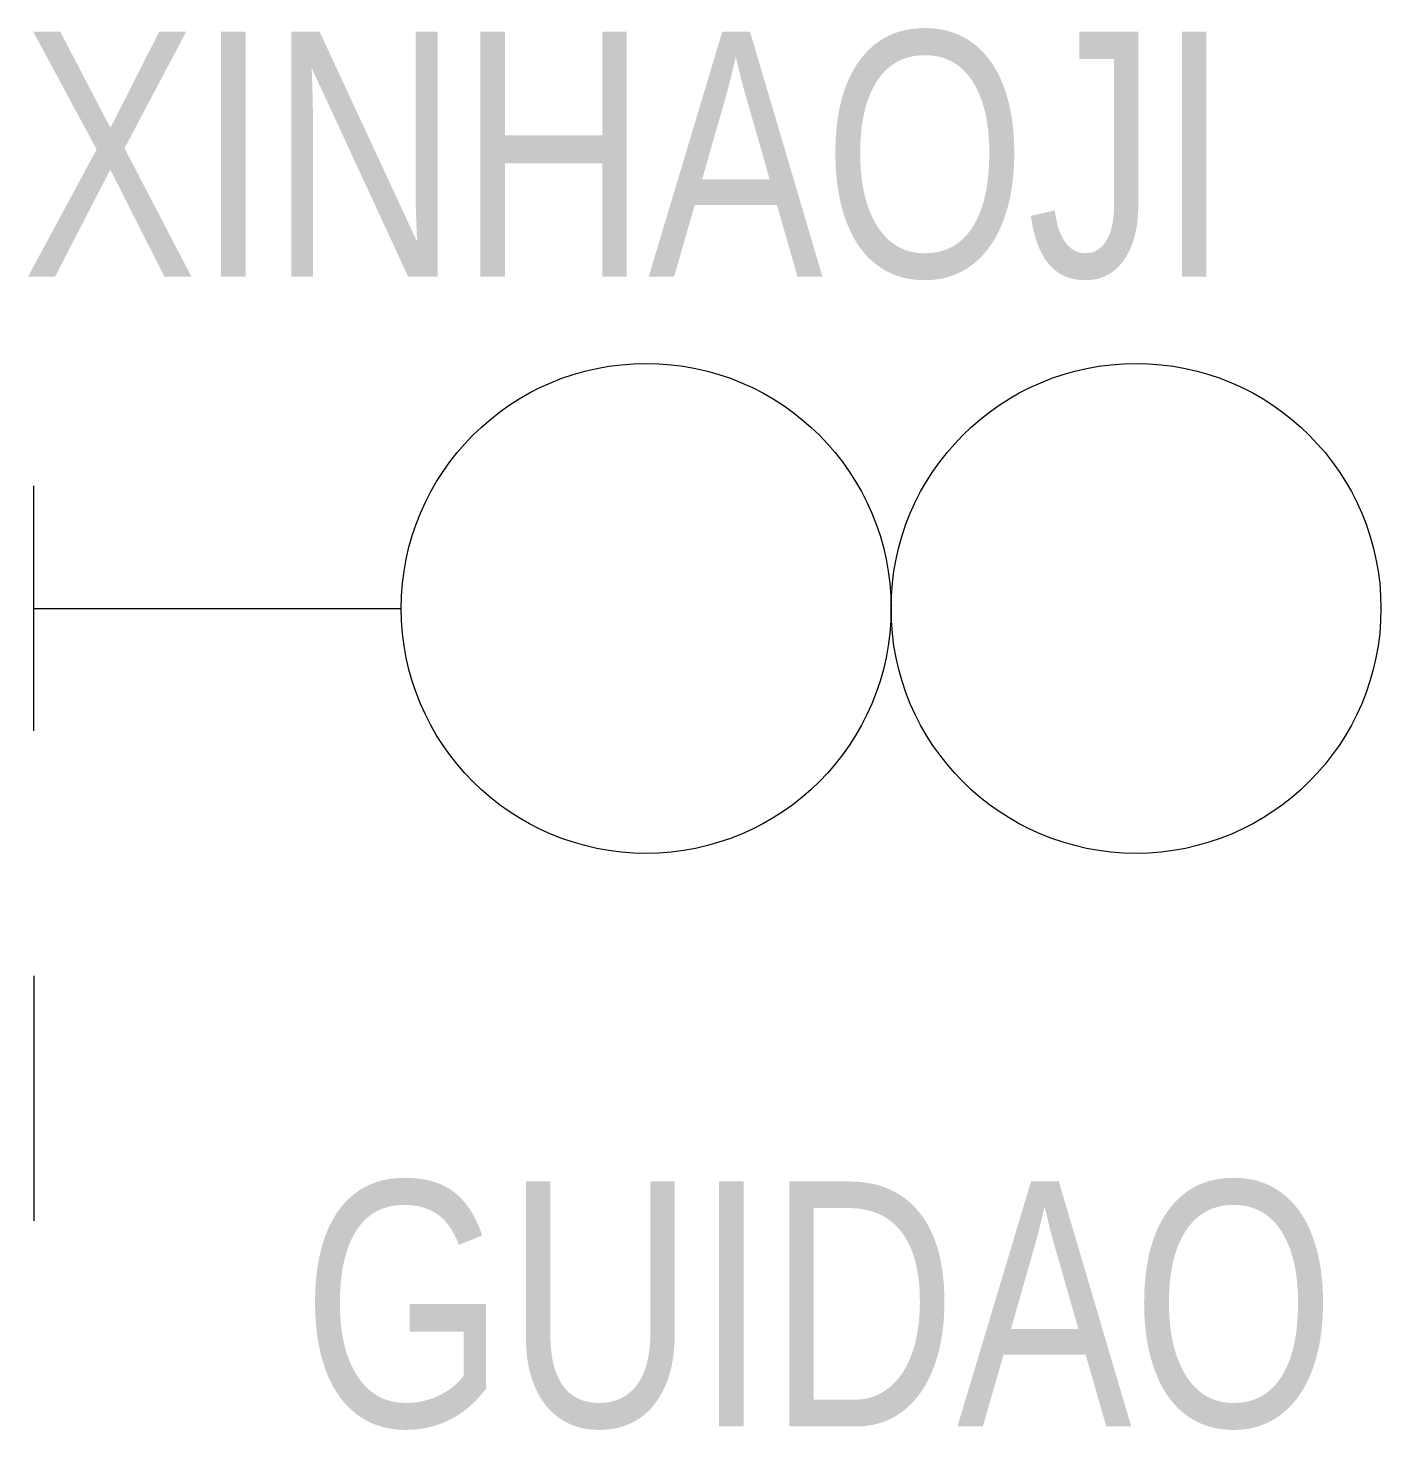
# Model space of a CAD drawing. Extents: x 0 to 11, y -2.7 to 8.7.
import ezdxf

# ---------------------------------------------------------------- set-up
doc = ezdxf.new("R2010")
doc.units = 0
doc.layers.get('0').update_dxf_attribs({"linetype": 'CONTINUOUS'})

# ---------------------------------------------------------------- blocks, each defined once
blk = doc.blocks.new('JX')
for p, q in [((0, -1), (0, 1)), ((0, 0), (3, 0))]:
    blk.add_line(p, q)
for centre in [(5, 0), (9, 0)]:
    blk.add_circle(centre, 2)

msp = doc.modelspace()

# ---------------------------------------------------------------- linework, layer by layer
at = {"linetype": 'Continuous'}
msp.add_lwpolyline([(0, 1), (0, -1)], dxfattribs=at)

# ---------------------------------------------------------------- block references
msp.add_blockref('JX', (0, 4), dxfattribs=at)

# ---------------------------------------------------------------- texts
at = {"color": 1, "width": 0.8}
for tag, p, s in [('XINHAOJI', (-0.095, 6.708), 'X'), ('GUIDAO', (2.189, -2.679), 'IAG')]:
    msp.add_attdef(tag, p, s, height=2, dxfattribs=at)

doc.saveas('drawing.dxf')
